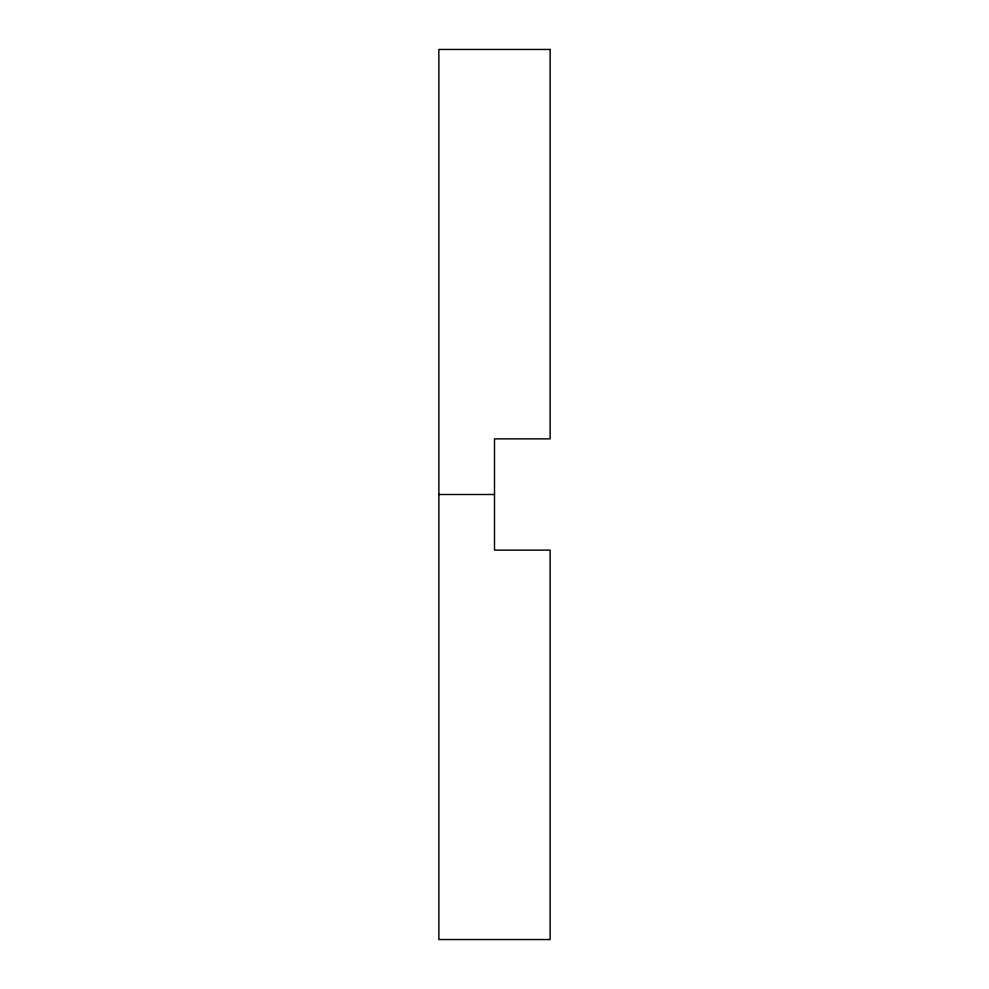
<?xml version="1.0" encoding="UTF-8"?>
<svg xmlns="http://www.w3.org/2000/svg" width="989" height="989" viewBox="0 0 989 989"><rect width="100%" height="100%" fill="white"/><g stroke="black" fill="none" stroke-linecap="round" stroke-linejoin="round"><path stroke-width="1.48" d="M438.869 494.5L494.5 494.5M550.131 49.45L438.869 49.45L438.869 939.55L550.131 939.55L550.131 550.131L494.5 550.131L494.5 438.869L550.131 438.869L550.131 49.45"/></g></svg>
